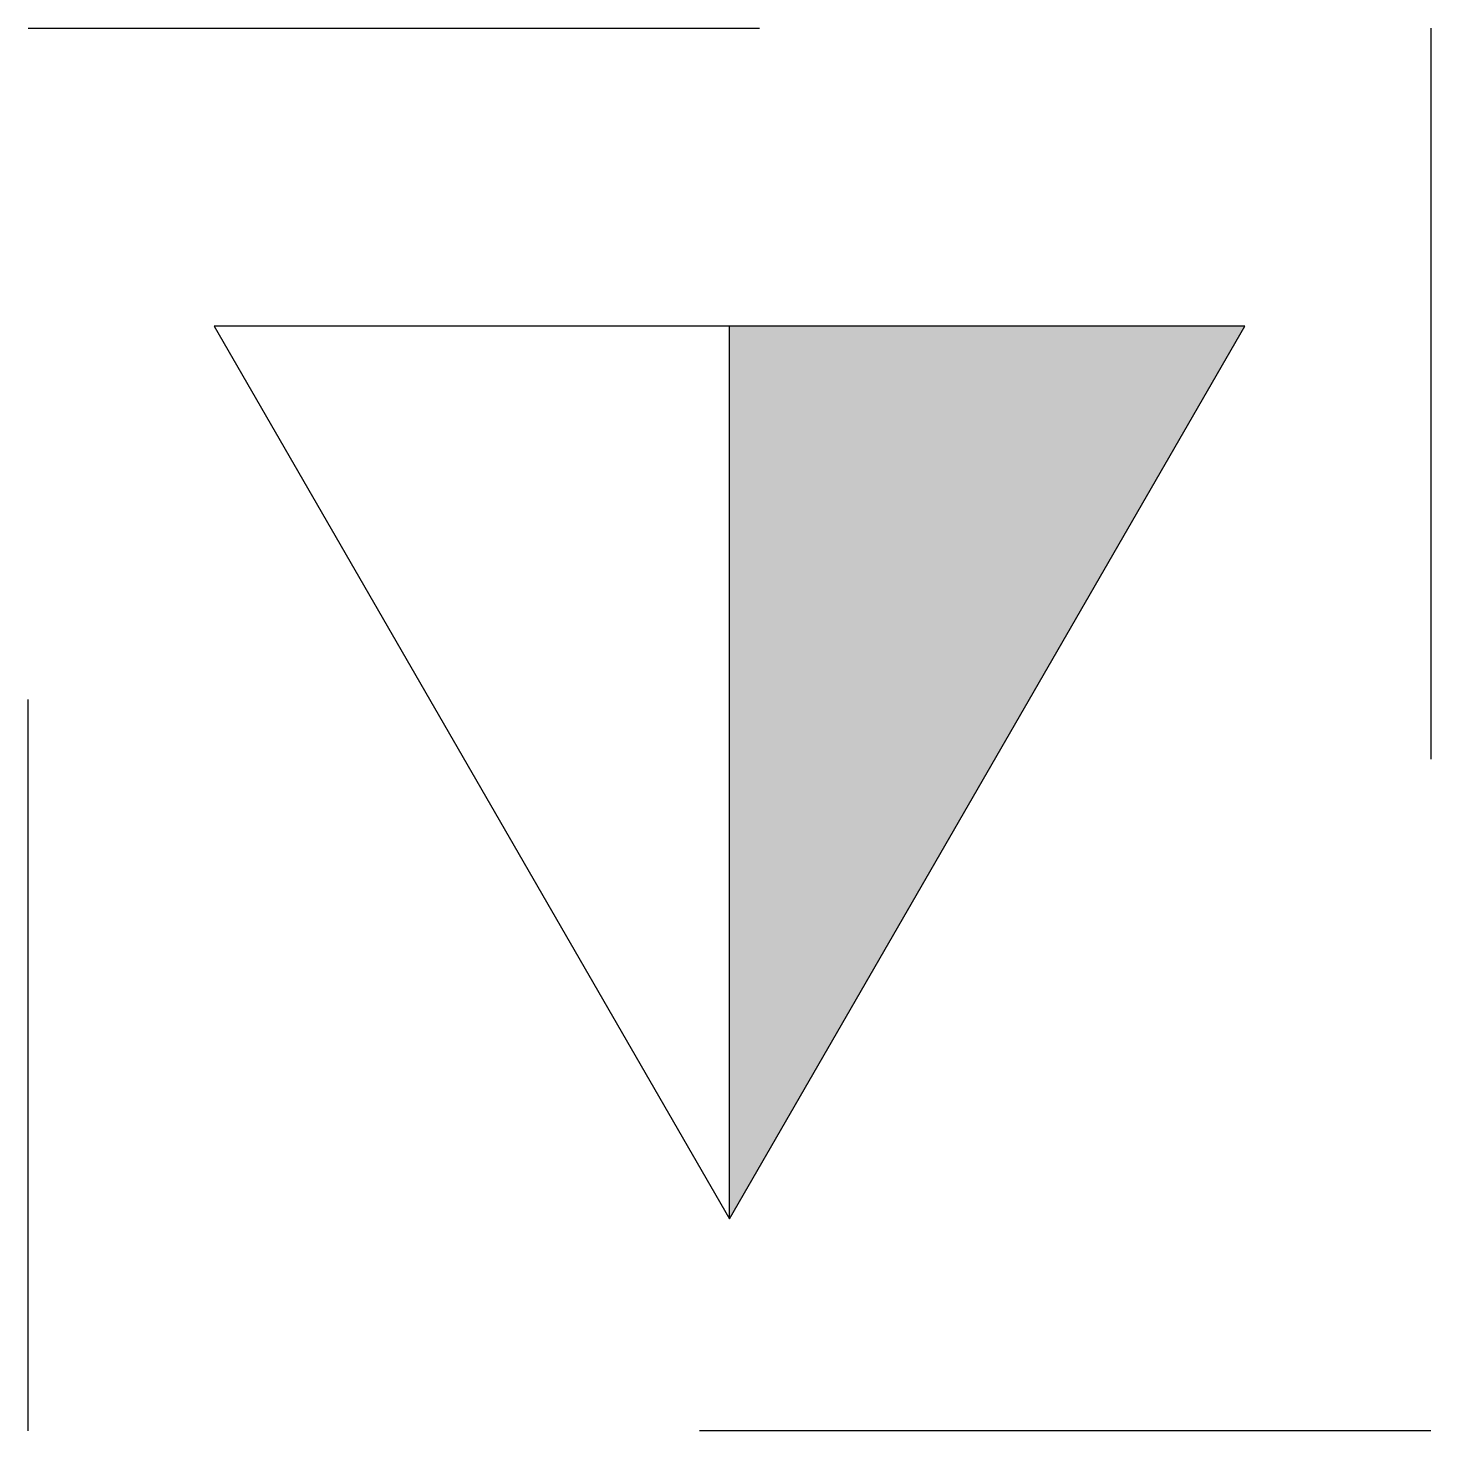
# Model space of a CAD drawing. Extents: x -0.096 to 0.096, y 0 to 0.192.
import ezdxf

# ---------------------------------------------------------------- set-up
doc = ezdxf.new("R2010")
doc.units = 0
doc.header["$MEASUREMENT"] = 0
doc.linetypes.add('HIDDEN4', pattern=[0.09375, 0.0625, -0.03125])
doc.layers.get('0').update_dxf_attribs({"linetype": 'CONTINUOUS'})

msp = doc.modelspace()

# ---------------------------------------------------------------- linework, layer by layer
at = {"linetype": 'HIDDEN4'}
for p, q in [((-0.09592, 0.19184), (0.09592, 0.19184)), ((-0.09592, 0), (-0.09592, 0.19184)), ((0.09592, 0.19184), (0.09592, 0)), ((0.09592, 0), (-0.09592, 0))]:
    msp.add_line(p, q, dxfattribs=at)
for p, q in [((0.07048, 0.15107), (-0.07048, 0.15107)), ((-0.07048, 0.15107), (0, 0.029)), ((0, 0.029), (0.07048, 0.15107)), ((0, 0.029), (0, 0.15107))]:
    msp.add_line(p, q)
msp.add_solid([(0, 0.15107), (0.07048, 0.15107), (0, 0.029)])

doc.saveas('drawing.dxf')
